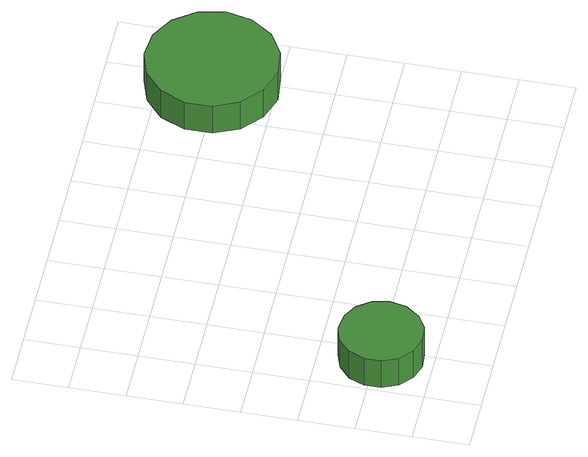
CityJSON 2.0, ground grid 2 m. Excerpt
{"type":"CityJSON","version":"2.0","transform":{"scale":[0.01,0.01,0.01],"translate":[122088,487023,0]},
"CityObjects":{
"tree1":{"type":"SolitaryVegetationObject","attributes":{"function":"something"},"geometry":[{"type":"MultiSurface","lod":"1","boundaries":[[[0,1,2,3,4,5,6,7,8,9,10,11,12,13,14]],[[15,16,17,18,19,20,21,22,23,24,25,26,27,28,29]],[[0,29,28,1]],[[1,28,27,2]],[[2,27,26,3]],[[3,26,25,4]],[[4,25,24,5]],[[5,24,23,6]],[[6,23,22,7]],[[7,22,21,8]],[[8,21,20,9]],[[9,20,19,10]],[[10,19,18,11]],[[11,18,17,12]],[[12,17,16,13]],[[13,16,15,14]],[[14,15,29,0]]]}]},
"tree2":{"type":"SolitaryVegetationObject","attributes":{"function":"something"},"geometry":[{"type":"MultiSurface","lod":"1","boundaries":[[[30,31,32,33,34,35,36,37,38,39,40,41,42,43,44]],[[45,46,47,48,49,50,51,52,53,54,55,56,57,58,59]],[[30,59,58,31]],[[31,58,57,32]],[[32,57,56,33]],[[33,56,55,34]],[[34,55,54,35]],[[35,54,53,36]],[[36,53,52,37]],[[37,52,51,38]],[[38,51,50,39]],[[39,50,49,40]],[[40,49,48,41]],[[41,48,47,42]],[[42,47,46,43]],[[43,46,45,44]],[[44,45,59,30]]]}]}
},
"vertices":[
[312,185,189],[299,245,189],[263,295,189],[210,325,189],[148,332,189],[90,313,189],[44,272,189],[19,216,189],[19,154,189],[44,98,189],[90,57,189],[148,38,189],[210,44,189],[263,75,189],[299,125,189],[299,125,62],[263,75,62],[210,44,62],[148,38,62],[90,57,62],[44,98,62],[19,154,62],[19,216,62],[44,272,62],[90,313,62],[148,332,62],[210,325,62],[263,295,62],[299,245,62],[312,185,62],
[1590,1022,197],[1569,1118,197],[1512,1197,197],[1427,1246,197],[1330,1256,197],[1237,1226,197],[1164,1161,197],[1124,1071,197],[1124,974,197],[1164,884,197],[1237,819,197],[1330,788,197],[1427,799,197],[1512,848,197],[1569,927,197],[1569,927,70],[1512,848,70],[1427,799,70],[1330,788,70],[1237,819,70],[1164,884,70],[1124,974,70],[1124,1071,70],[1164,1161,70],[1237,1226,70],[1330,1256,70],[1427,1246,70],[1512,1197,70],[1569,1118,70],[1590,1022,70]
]}
